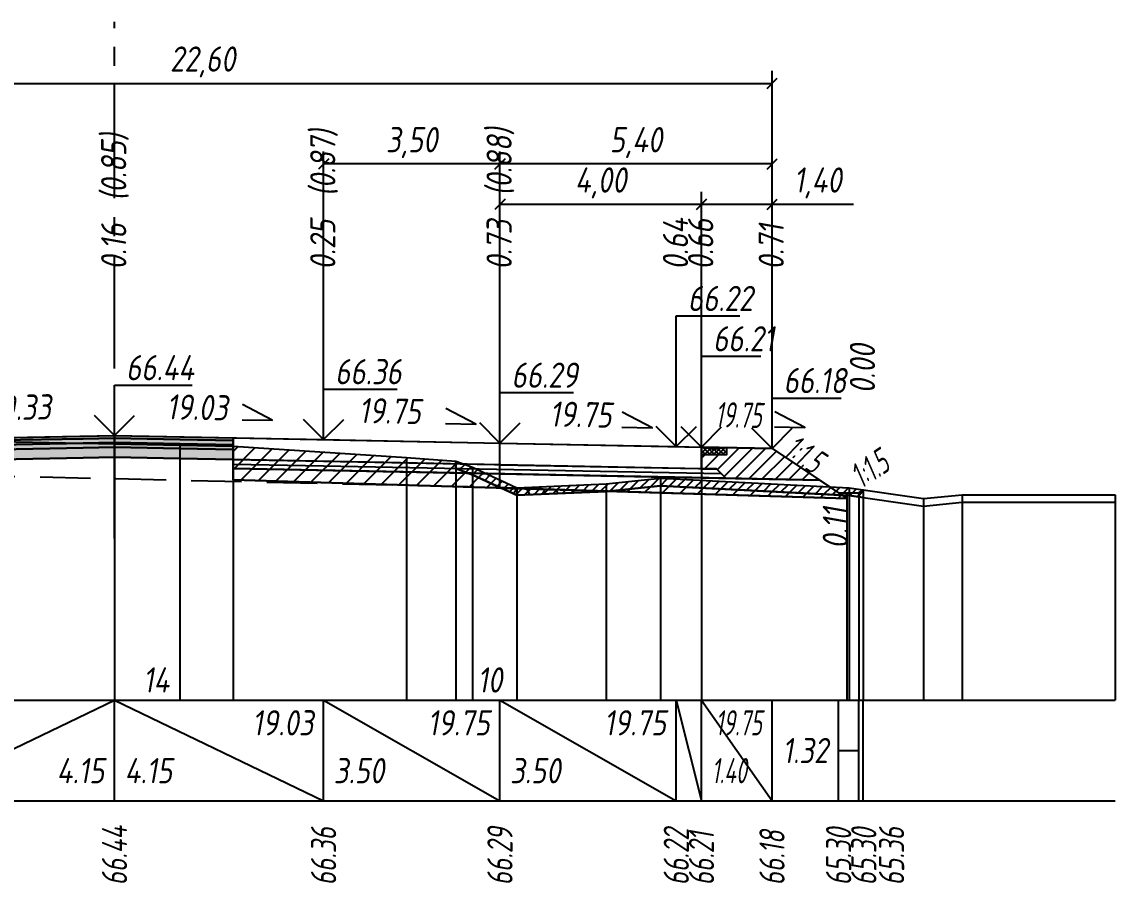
# Model space of a CAD drawing. Extents: x -717 to 1451, y -133302 to 233.
# Drawn here: x 146.6 to 255.1, y -41116.2 to -41030.7 of the extents above; entities that cross this region are included whole.
import ezdxf
from ezdxf.enums import TextEntityAlignment as Align

# ---------------------------------------------------------------- set-up
doc = ezdxf.new("R2010")
doc.units = 0
doc.linetypes.add('осевая2', pattern=[1.125, 0.75, -0.125, 0.125, -0.125])
doc.linetypes.add('штриховая', pattern=[0.75, 0.5, -0.25])
for name, color, linetype in [('Интерполированный поперечник', 2, 'Continuous'), ('Код_514', 1, 'Continuous'), ('Контур_0', 7, 'Continuous'), ('Контур_2521', 7, 'Continuous'), ('Контур_2564', 7, 'Continuous'), ('Контур_2660', 7, 'Continuous'), ('Контур_2665', 7, 'Continuous'), ('Контур_400', 7, 'Continuous'), ('Контур_508', 7, 'Continuous'), ('Контур_512', 7, 'Continuous'), ('Контур_513', 7, 'Continuous'), ('Контур_818', 7, 'Continuous'), ('Красный поперечник', 1, 'Continuous'), ('Объём_2501', 7, 'Continuous'), ('Объём_2564', 7, 'Continuous'), ('Объём_2650', 7, 'Continuous'), ('Объём_2660', 7, 'Continuous'), ('Объём_2661', 7, 'Continuous'), ('Объём_2662', 7, 'Continuous'), ('Объём_2663', 7, 'Continuous'), ('Объём_2664', 7, 'Continuous'), ('Объём_2665', 7, 'Continuous'), ('Объём_2666', 7, 'Continuous'), ('Объём_2667', 7, 'Continuous'), ('Объём_2668', 7, 'Continuous'), ('Объём_2669', 7, 'Continuous'), ('Объём_2675', 7, 'Continuous'), ('Объём_2753', 7, 'Continuous'), ('Ось', 1, 'осевая2'), ('Откосы', 7, 'Continuous'), ('Отметки покрытия', 7, 'Continuous'), ('Рабочие отметки', 7, 'Continuous'), ('Рабочие отметки доп.', 7, 'Continuous'), ('Слои выравнивания', 7, 'Continuous'), ('Таблица', 7, 'Continuous'), ('Уклоны проезжей части', 7, 'Continuous'), ('Черный поперечник', 3, 'Continuous')]:
    doc.layers.add(name, color=color, linetype=linetype)
for name, color, linetype, true_color in [('Контур_2540', 2, 'Continuous', 0xffff00), ('Контур_2560', 2, 'Continuous', 0xffff00), ('Контур_2561', 7, 'Continuous', 0xff8040), ('Контур_2562', 3, 'Continuous', 0x00ff00), ('Контур_2563', 7, 'Continuous', 0xff8000), ('Контур_2570', 7, 'Continuous', 0x80ff00), ('Контур_2725', 7, 'Continuous', 0x323232), ('Контур_2736', 4, 'Continuous', 0x00ffff), ('Контур_2737', 4, 'Continuous', 0x00ffff), ('Контур_2738', 4, 'Continuous', 0x00ffff), ('Контур_2739', 4, 'Continuous', 0x00ffff), ('Контур_2741', 4, 'Continuous', 0x00ffff), ('Контур_2742', 4, 'Continuous', 0x00ffff), ('Контур_2743', 4, 'Continuous', 0x00ffff), ('Контур_2744', 7, 'Continuous', 0xa4ffff), ('Контур_2745', 7, 'Continuous', 0xa4ffff), ('Контур_2747', 4, 'Continuous', 0x00ffff), ('Контур_2748', 4, 'Continuous', 0x00ffff), ('Контур_2749', 4, 'Continuous', 0x00ffff), ('Контур_2750', 4, 'Continuous', 0x00ffff), ('Контур_2751', 4, 'Continuous', 0x00ffff), ('Контур_2752', 4, 'Continuous', 0x00ffff), ('Контур_2760', 7, 'Continuous', 0x323232), ('Контур_2761', 7, 'Continuous', 0x323232), ('Контур_2762', 7, 'Continuous', 0x323232), ('Контур_2763', 7, 'Continuous', 0x323232), ('Контур_402', 7, 'Continuous', 0xff6464), ('Контур_703', 4, 'Continuous', 0x00ffff), ('Контур_705', 4, 'Continuous', 0x00ffff), ('Контур_707', 4, 'Continuous', 0x00ffff), ('Контур_720', 131, 'Continuous', 0xaaffff), ('Объём_2500', 7, 'Continuous', 0xc0c0c0), ('Объём_2520', 7, 'Continuous', 0x80ffff), ('Объём_2540', 2, 'Continuous', 0xffff00), ('Объём_2560', 2, 'Continuous', 0xffff00), ('Объём_2561', 7, 'Continuous', 0xff8040), ('Объём_2562', 3, 'Continuous', 0x00ff00), ('Объём_2563', 7, 'Continuous', 0xff8000), ('Объём_2570', 7, 'Continuous', 0x80ff00), ('Объём_2600', 7, 'Continuous', 0x808000), ('Объём_2746', 2, 'Continuous', 0xffff00)]:
    doc.layers.add(name, color=color, linetype=linetype, true_color=true_color)
doc.styles.get("Standard").update_dxf_attribs({"font": 'txt', "height": 2.5})
doc.styles.add('М', font='romand.shx', dxfattribs={"width": 0.8, "oblique": 10, "height": 2.5})
doc.dimstyles.new('ISO-25', dxfattribs={"dimtxt": 2.5, "dimasz": 2.5, "dimexe": 1.25, "dimexo": 0.625, "dimtad": 1, "dimtxsty": 'Standard', "dimcen": 2.5, "dimadec": 0, "dimazin": 0, "dimtfac": 1, "dimtmove": 0, "dimatfit": 3, "dimfxl": 1, "dimarcsym": 0})

# ---------------------------------------------------------------- blocks, each defined once
blk = doc.blocks.new('_Oblique')
at = {"color": 0, "linetype": 'ByBlock', "lineweight": -2}
blk.add_line((-0.5, -0.5), (0.5, 0.5), dxfattribs=at)
blk = doc.blocks.new('*D954')
at = {"color": 0, "lineweight": -2, "transparency": 16777216}
for p, q in [((214.06, -41072.34), (214.06, -41047.58)), ((221.06, -41072.48), (221.06, -41047.58)), ((214.06, -41048.83), (221.06, -41048.83)), ((221.06, -41048.83), (229.14, -41048.83))]:
    blk.add_line(p, q, dxfattribs=at)
at = {"layer": 'Defpoints', "color": 0, "transparency": 16777216}
for p in [(221.06, -41048.83), (214.06, -41072.96), (221.06, -41073.1)]:
    blk.add_point(p, dxfattribs=at)
at = {"color": 0, "lineweight": -2, "transparency": 16777216, "rotation": 180}
blk.add_blockref('_Oblique', (214.06, -41048.83), dxfattribs=at)
at = {"color": 0, "lineweight": -2, "transparency": 16777216}
blk.add_blockref('_Oblique', (221.06, -41048.83), dxfattribs=at)
at = {"color": 0, "transparency": 16777216, "insert": (225.6, -41046.71), "char_height": 2.5, "width": 8.75, "attachment_point": 5, "style": 'М'}
blk.add_mtext('1,40', dxfattribs=at)
blk = doc.blocks.new('*D956')
at = {"color": 0, "lineweight": -2, "transparency": 16777216}
for p, q in [((194.06, -41071.94), (194.06, -41047.58)), ((214.06, -41072.34), (214.06, -41047.58)), ((194.06, -41048.83), (214.06, -41048.83))]:
    blk.add_line(p, q, dxfattribs=at)
at = {"layer": 'Defpoints', "color": 0, "transparency": 16777216}
for p in [(214.06, -41048.83), (194.06, -41072.57), (214.06, -41072.96)]:
    blk.add_point(p, dxfattribs=at)
at = {"color": 0, "lineweight": -2, "transparency": 16777216, "rotation": 180}
blk.add_blockref('_Oblique', (194.06, -41048.83), dxfattribs=at)
at = {"color": 0, "lineweight": -2, "transparency": 16777216}
blk.add_blockref('_Oblique', (214.06, -41048.83), dxfattribs=at)
at = {"color": 0, "transparency": 16777216, "insert": (204.06, -41046.71), "char_height": 2.5, "width": 9.1667, "attachment_point": 5, "style": 'М'}
blk.add_mtext('4,00', dxfattribs=at)
blk = doc.blocks.new('*D958')
at = {"color": 0, "lineweight": -2, "transparency": 16777216}
for p, q in [((176.56, -41071.6), (176.56, -41043.58)), ((194.06, -41071.94), (194.06, -41043.58)), ((194.06, -41044.83), (176.56, -41044.83))]:
    blk.add_line(p, q, dxfattribs=at)
at = {"layer": 'Defpoints', "color": 0, "transparency": 16777216}
for p in [(176.56, -41044.83), (176.56, -41072.22), (194.06, -41072.57)]:
    blk.add_point(p, dxfattribs=at)
at = {"color": 0, "lineweight": -2, "transparency": 16777216, "rotation": 180}
blk.add_blockref('_Oblique', (176.56, -41044.83), dxfattribs=at)
at = {"color": 0, "lineweight": -2, "transparency": 16777216}
blk.add_blockref('_Oblique', (194.06, -41044.83), dxfattribs=at)
at = {"color": 0, "transparency": 16777216, "insert": (185.31, -41042.71), "char_height": 2.5, "width": 9.5833, "attachment_point": 5, "style": 'М'}
blk.add_mtext('3,50', dxfattribs=at)
blk = doc.blocks.new('*D959')
at = {"color": 0, "lineweight": -2, "transparency": 16777216}
for p, q in [((194.06, -41071.94), (194.06, -41043.58)), ((221.06, -41072.48), (221.06, -41043.58)), ((221.06, -41044.83), (194.06, -41044.83))]:
    blk.add_line(p, q, dxfattribs=at)
at = {"layer": 'Defpoints', "color": 0, "transparency": 16777216}
for p in [(194.06, -41044.83), (194.06, -41072.57), (221.06, -41073.1)]:
    blk.add_point(p, dxfattribs=at)
at = {"color": 0, "lineweight": -2, "transparency": 16777216, "rotation": 180}
blk.add_blockref('_Oblique', (194.06, -41044.83), dxfattribs=at)
at = {"color": 0, "lineweight": -2, "transparency": 16777216}
blk.add_blockref('_Oblique', (221.06, -41044.83), dxfattribs=at)
at = {"color": 0, "transparency": 16777216, "insert": (207.56, -41042.71), "char_height": 2.5, "width": 9.5833, "attachment_point": 5, "style": 'М'}
blk.add_mtext('5,40', dxfattribs=at)
blk = doc.blocks.new('*D961')
at = {"color": 0, "lineweight": -2, "transparency": 16777216}
for p, q in [((108.06, -41072.28), (108.06, -41035.58)), ((221.06, -41072.48), (221.06, -41035.58)), ((108.06, -41036.83), (221.06, -41036.83))]:
    blk.add_line(p, q, dxfattribs=at)
at = {"layer": 'Defpoints', "color": 0, "transparency": 16777216}
for p in [(221.06, -41036.83), (108.06, -41072.91), (221.06, -41073.1)]:
    blk.add_point(p, dxfattribs=at)
at = {"color": 0, "lineweight": -2, "transparency": 16777216, "rotation": 180}
blk.add_blockref('_Oblique', (108.06, -41036.83), dxfattribs=at)
at = {"color": 0, "lineweight": -2, "transparency": 16777216}
blk.add_blockref('_Oblique', (221.06, -41036.83), dxfattribs=at)
at = {"color": 0, "transparency": 16777216, "insert": (164.56, -41034.71), "char_height": 2.5, "width": 12.0833, "attachment_point": 5, "style": 'М'}
blk.add_mtext('22,60', dxfattribs=at)

msp = doc.modelspace()

# ---------------------------------------------------------------- hatches: boundary and pattern name
h = msp.add_hatch()
h.set_pattern_fill('ANSI37', color=256, scale=0.1)
h.set_pattern_definition([(45, (215.30644, -41073.14976), (-0.22451, 0.22451), []), (135, (215.30644, -41073.14976), (-0.22451, -0.22451), [])])
h.paths.add_polyline_path([(214.056, -41072.9), (214.056, -41073.653), (216.556, -41073.653), (216.556, -41072.949), (215.299, -41073.15)])
at = {"layer": 'Объём_2563'}
h = msp.add_hatch(dxfattribs=at)
h.set_pattern_fill('ANSI31', color=256, scale=0.3)
h.paths.add_polyline_path([(216.475, -41075.997), (215.556, -41075.079), (214.056, -41075.049), (214.056, -41073.653), (216.556, -41073.653), (216.556, -41072.949), (221.056, -41073.038), (225.771, -41076.181)])
at = {"layer": 'Объём_2570'}
h = msp.add_hatch(dxfattribs=at)
h.set_pattern_fill('ANSI31', color=256, scale=0.2)
h.paths.add_polyline_path([(230.106, -41077.904), (228.717, -41077.708), (209.991, -41076.743), (204.61, -41077.295), (195.733, -41077.687), (191.327, -41075.655), (189.695, -41075.045), (189.695, -41074.295), (191.327, -41074.905), (195.733, -41076.937), (204.61, -41076.545), (209.991, -41075.993), (228.717, -41076.958), (230.106, -41077.154)])
at = {"layer": 'Объём_2600'}
h = msp.add_hatch(dxfattribs=at)
h.set_pattern_fill('ANSI31', color=6, scale=0.4)
h.paths.add_polyline_path([(184.774, -41073.927), (189.695, -41074.295), (189.695, -41075.045), (191.327, -41075.655), (194.167, -41076.965), (167.577, -41076.167), (167.577, -41072.821)])
h = msp.add_hatch(dxfattribs=at)
h.set_pattern_fill('HONEY', color=5, scale=0.3)
h.paths.add_polyline_path([(204.61, -41077.295), (195.733, -41077.687), (194.167, -41076.965), (204.741, -41077.282)])
h = msp.add_hatch(dxfattribs=at)
h.set_pattern_fill('ANSI31', color=6, scale=0.4)
h.paths.add_polyline_path([(209.991, -41076.743), (228.492, -41077.696), (228.492, -41077.994), (204.741, -41077.282)])
h = msp.add_hatch(dxfattribs=at)
h.set_pattern_fill('HONEY', color=5, scale=0.3)
h.paths.add_polyline_path([(228.492, -41077.446), (229.668, -41077.446), (230.106, -41077.154), (230.106, -41077.904), (228.717, -41077.708), (228.492, -41077.696)])
at = {"layer": 'Слои выравнивания'}
for color, points in [(2, [(122.18, -41072.423), (135.056, -41072.165), (138.902, -41072.091), (144.354, -41071.985), (152.694, -41071.824), (155.806, -41071.764), (155.806, -41072.014), (152.694, -41072.074), (144.354, -41072.235), (138.902, -41072.341), (135.056, -41072.415), (122.18, -41072.673)]), (3, [(122.18, -41072.673), (135.056, -41072.415), (138.902, -41072.341), (144.354, -41072.235), (152.694, -41072.074), (155.806, -41072.014), (155.806, -41072.464), (152.694, -41072.524), (144.354, -41072.685), (138.902, -41072.791), (135.056, -41072.865), (122.18, -41073.123)]), (4, [(122.18, -41073.123), (135.056, -41072.865), (138.902, -41072.791), (144.354, -41072.685), (152.694, -41072.524), (155.806, -41072.464), (155.806, -41072.914), (152.694, -41072.974), (144.354, -41073.135), (138.902, -41073.241), (135.056, -41073.315), (122.18, -41073.573)]), (2, [(155.806, -41071.764), (162.305, -41071.888), (167.577, -41071.988), (167.577, -41072.238), (162.305, -41072.138), (155.806, -41072.014)]), (3, [(155.806, -41072.014), (162.305, -41072.138), (167.577, -41072.238), (167.577, -41072.688), (162.305, -41072.588), (155.806, -41072.464)]), (4, [(155.806, -41072.464), (162.305, -41072.588), (167.577, -41072.688), (167.577, -41073.138), (162.305, -41073.038), (155.806, -41072.914)]), (5, [(122.18, -41073.573), (135.056, -41073.315), (138.902, -41073.241), (144.354, -41073.135), (152.694, -41072.974), (155.806, -41072.914), (155.806, -41073.914), (152.694, -41073.974), (144.354, -41074.135), (138.902, -41074.241), (135.056, -41074.315), (122.18, -41074.573)]), (5, [(155.806, -41072.914), (162.305, -41073.038), (167.577, -41073.138), (167.577, -41074.138), (162.305, -41074.038), (155.806, -41073.914)])]:
    msp.add_hatch(color=color, dxfattribs=at).paths.add_polyline_path(points)

# ---------------------------------------------------------------- linework, layer by layer
msp.add_lwpolyline([(214.056, -41072.9), (214.056, -41073.653), (216.556, -41073.653), (216.556, -41072.949), (215.299, -41073.15), (214.056, -41072.9)])
at = {"layer": 'Интерполированный поперечник', "linetype": 'штриховая', "ltscale": 10, "flags": 128}
msp.add_lwpolyline([(88.441, -41074.509), (195.733, -41076.937)], dxfattribs=at)
at = {"layer": 'Код_514'}
for p, q in [((135.056, -41108), (155.806, -41098)), ((155.806, -41108), (155.806, -41098)), ((155.806, -41098), (176.556, -41108)), ((176.556, -41108), (176.556, -41098)), ((176.556, -41098), (194.056, -41108)), ((194.056, -41108), (194.056, -41098)), ((194.056, -41098), (211.556, -41108)), ((211.556, -41108), (211.556, -41098)), ((211.556, -41098), (214.056, -41108)), ((214.056, -41108), (214.056, -41098)), ((214.056, -41098), (221.056, -41108)), ((221.056, -41108), (221.056, -41098)), ((227.668, -41108), (227.668, -41098)), ((229.668, -41108), (229.668, -41098)), ((230.106, -41108), (230.106, -41098)), ((227.668, -41103), (229.668, -41103))]:
    msp.add_line(p, q, dxfattribs=at)
at = {"layer": 'Контур_0', "flags": 128}
for points in [[(167.577, -41071.988), (214.056, -41072.899), (214.056, -41075.049), (167.577, -41074.138), (167.577, -41071.988), (167.577, -41071.988)], [(221.056, -41073.038), (226.787, -41076.858), (226.787, -41076.858), (226.787, -41076.858), (226.787, -41076.858), (226.787, -41076.858), (226.787, -41076.858), (226.787, -41076.858), (226.787, -41076.858), (226.787, -41076.858), (226.787, -41076.858), (226.787, -41076.858), (226.787, -41076.858), (226.787, -41076.858), (226.787, -41076.858), (227.668, -41077.446)], [(221.056, -41073.038), (226.787, -41076.858), (226.787, -41076.858), (226.787, -41076.858), (226.787, -41076.858), (226.787, -41076.858), (226.787, -41076.858), (226.787, -41076.858), (226.787, -41076.858), (226.787, -41076.858), (226.787, -41076.858), (226.787, -41076.858), (226.787, -41076.858), (226.787, -41076.858), (226.787, -41076.858), (227.668, -41077.446), (229.668, -41077.446), (230.106, -41077.154), (230.106, -41077.154), (230.106, -41077.154), (230.106, -41077.154), (230.106, -41077.154), (230.106, -41077.154), (230.106, -41077.154), (230.106, -41077.154), (230.106, -41077.154), (230.106, -41077.154), (230.106, -41077.154), (230.106, -41077.154), (230.106, -41077.154)], [(176.556, -41074.309), (215.556, -41075.079), (216.475, -41075.997), (167.577, -41075.038), (167.577, -41074.138), (176.556, -41074.309), (176.556, -41074.309)], [(214.056, -41075.049), (215.556, -41075.079), (216.475, -41075.997), (225.771, -41076.181)]]:
    msp.add_lwpolyline(points, dxfattribs=at)
at = {"layer": 'Контур_2521', "color": 250, "flags": 128}
msp.add_lwpolyline([(167.577, -41074.588), (176.556, -41074.759), (216.016, -41075.538)], dxfattribs=at)
at = {"layer": 'Контур_2540', "flags": 128}
msp.add_lwpolyline([(194.056, -41075.554), (225.771, -41076.181), (228.492, -41077.994), (167.577, -41076.167), (167.577, -41075.038), (194.056, -41075.554), (194.056, -41075.554)], dxfattribs=at)
at = {"layer": 'Контур_2560', "flags": 128}
msp.add_lwpolyline([(214.056, -41072.899), (221.056, -41073.038), (221.056, -41073.038), (221.056, -41073.038)], dxfattribs=at)
at = {"layer": 'Контур_2561', "flags": 128}
msp.add_lwpolyline([(214.056, -41072.899), (214.056, -41072.899), (221.056, -41073.038), (221.056, -41073.038), (214.056, -41072.899)], dxfattribs=at)
at = {"layer": 'Контур_2562', "flags": 128}
msp.add_lwpolyline([(221.056, -41073.038), (221.056, -41073.038), (221.056, -41073.038), (221.056, -41073.038), (221.056, -41073.038)], dxfattribs=at)
at = {"layer": 'Контур_2563', "flags": 128}
msp.add_lwpolyline([(216.475, -41075.997), (215.556, -41075.079), (214.056, -41075.049), (214.056, -41072.899), (221.056, -41073.038), (225.771, -41076.181), (216.475, -41075.997), (216.475, -41075.997)], dxfattribs=at)
at = {"layer": 'Контур_2564', "flags": 128}
msp.add_lwpolyline([(214.056, -41072.899), (221.056, -41073.038)], dxfattribs=at)
at = {"layer": 'Контур_2570', "flags": 128}
msp.add_lwpolyline([(144.354, -41072.355), (155.806, -41072.587), (162.305, -41072.719), (167.577, -41072.821), (184.774, -41073.927), (189.695, -41074.295), (189.695, -41075.045), (191.327, -41075.655), (195.733, -41077.687), (195.733, -41077.687), (204.61, -41077.295), (209.991, -41076.743), (228.717, -41077.708), (236.083, -41078.75), (239.922, -41078.383), (255.106, -41078.377)], dxfattribs=at)
at = {"layer": 'Контур_2660', "flags": 128}
msp.add_lwpolyline([(167.577, -41076.167), (228.492, -41077.994)], dxfattribs=at)
at = {"layer": 'Контур_2665', "flags": 128}
msp.add_lwpolyline([(221.056, -41073.038), (221.056, -41073.038)], dxfattribs=at)
at = {"layer": 'Контур_2725', "flags": 128}
msp.add_lwpolyline([(122.18, -41074.573), (135.056, -41074.315), (138.902, -41074.241), (144.354, -41074.135), (152.694, -41073.974), (155.806, -41073.914), (162.305, -41074.038), (167.577, -41074.138)], dxfattribs=at)
at = {"layer": 'Контур_2736', "flags": 128}
for points in [[(221.056, -41073.038), (226.787, -41076.858)], [(226.787, -41076.858), (227.668, -41077.446)]]:
    msp.add_lwpolyline(points, dxfattribs=at)
at = {"layer": 'Контур_2737', "flags": 128}
msp.add_lwpolyline([(226.787, -41076.858), (226.787, -41076.858)], dxfattribs=at)
at = {"layer": 'Контур_2738', "flags": 128}
msp.add_lwpolyline([(226.787, -41076.858), (226.787, -41076.858)], dxfattribs=at)
at = {"layer": 'Контур_2739', "flags": 128}
msp.add_lwpolyline([(226.787, -41076.858), (226.787, -41076.858)], dxfattribs=at)
at = {"layer": 'Контур_2741', "flags": 128}
msp.add_lwpolyline([(230.106, -41077.154), (230.106, -41077.154)], dxfattribs=at)
at = {"layer": 'Контур_2742', "flags": 128}
msp.add_lwpolyline([(230.106, -41077.154), (230.106, -41077.154)], dxfattribs=at)
at = {"layer": 'Контур_2743', "flags": 128}
msp.add_lwpolyline([(230.106, -41077.154), (230.106, -41077.154)], dxfattribs=at)
at = {"layer": 'Контур_2744', "flags": 128}
msp.add_lwpolyline([(230.106, -41077.154), (230.106, -41077.154)], dxfattribs=at)
msp.add_lwpolyline([(230.106, -41077.154), (230.106, -41077.154)], dxfattribs=at)
msp.add_lwpolyline([(230.106, -41077.154), (230.106, -41077.154)], dxfattribs=at)
msp.add_lwpolyline([(230.106, -41077.154), (230.106, -41077.154)], dxfattribs=at)
msp.add_lwpolyline([(230.106, -41077.154), (230.106, -41077.154)], dxfattribs=at)
msp.add_lwpolyline([(230.106, -41077.154), (230.106, -41077.154)], dxfattribs=at)
at = {"layer": 'Контур_2745', "flags": 128}
msp.add_lwpolyline([(226.787, -41076.858), (226.787, -41076.858)], dxfattribs=at)
msp.add_lwpolyline([(226.787, -41076.858), (226.787, -41076.858)], dxfattribs=at)
msp.add_lwpolyline([(226.787, -41076.858), (226.787, -41076.858)], dxfattribs=at)
msp.add_lwpolyline([(226.787, -41076.858), (226.787, -41076.858)], dxfattribs=at)
msp.add_lwpolyline([(226.787, -41076.858), (226.787, -41076.858)], dxfattribs=at)
msp.add_lwpolyline([(226.787, -41076.858), (226.787, -41076.858)], dxfattribs=at)
at = {"layer": 'Контур_2747', "flags": 128}
msp.add_lwpolyline([(226.787, -41076.858), (226.787, -41076.858)], dxfattribs=at)
at = {"layer": 'Контур_2748', "flags": 128}
msp.add_lwpolyline([(226.787, -41076.858), (226.787, -41076.858)], dxfattribs=at)
at = {"layer": 'Контур_2749', "flags": 128}
msp.add_lwpolyline([(226.787, -41076.858), (226.787, -41076.858)], dxfattribs=at)
at = {"layer": 'Контур_2750', "flags": 128}
msp.add_lwpolyline([(230.106, -41077.154), (230.106, -41077.154)], dxfattribs=at)
at = {"layer": 'Контур_2751', "flags": 128}
msp.add_lwpolyline([(230.106, -41077.154), (230.106, -41077.154)], dxfattribs=at)
at = {"layer": 'Контур_2752', "flags": 128}
msp.add_lwpolyline([(230.106, -41077.154), (230.106, -41077.154)], dxfattribs=at)
at = {"layer": 'Контур_2760', "flags": 128}
msp.add_lwpolyline([(122.18, -41072.423), (135.056, -41072.165), (138.902, -41072.091), (144.354, -41071.985), (152.694, -41071.824), (155.806, -41071.764), (162.305, -41071.888), (167.577, -41071.988)], dxfattribs=at)
at = {"layer": 'Контур_2761', "flags": 128}
msp.add_lwpolyline([(122.18, -41072.673), (135.056, -41072.415), (138.902, -41072.341), (144.354, -41072.235), (152.694, -41072.074), (155.806, -41072.014), (162.305, -41072.138), (167.577, -41072.238)], dxfattribs=at)
at = {"layer": 'Контур_2762', "flags": 128}
msp.add_lwpolyline([(122.18, -41073.123), (135.056, -41072.865), (138.902, -41072.791), (144.354, -41072.685), (152.694, -41072.524), (155.806, -41072.464), (162.305, -41072.588), (167.577, -41072.688)], dxfattribs=at)
at = {"layer": 'Контур_2763', "flags": 128}
msp.add_lwpolyline([(122.18, -41073.573), (135.056, -41073.315), (138.902, -41073.241), (144.354, -41073.135), (152.694, -41072.974), (155.806, -41072.914), (162.305, -41073.038), (167.577, -41073.138)], dxfattribs=at)
at = {"layer": 'Контур_400', "flags": 128}
for points in [[(115.056, -41072.566), (117.556, -41072.516), (117.556, -41072.516), (117.556, -41072.516), (117.556, -41072.516), (117.556, -41072.516), (117.556, -41072.516), (135.056, -41072.165), (155.806, -41071.764)], [(155.806, -41071.764), (176.556, -41072.159), (194.056, -41072.504), (194.056, -41072.504), (194.056, -41072.504), (194.056, -41072.504), (211.556, -41072.85), (211.556, -41072.85), (214.056, -41072.899)]]:
    msp.add_lwpolyline(points, dxfattribs=at)
at = {"layer": 'Контур_402', "flags": 128}
msp.add_lwpolyline([(105, -41077.338), (122.18, -41076.823), (122.18, -41074.573), (135.056, -41074.315), (155.806, -41073.914), (167.577, -41074.138), (167.577, -41076.167), (228.492, -41077.994)], dxfattribs=at)
at = {"layer": 'Контур_508', "flags": 128}
msp.add_lwpolyline([(105, -41077.338), (122.18, -41076.823), (122.18, -41074.573), (135.056, -41074.315), (155.806, -41073.914), (167.577, -41074.138), (167.577, -41076.167), (228.492, -41077.994), (228.492, -41077.446), (229.668, -41077.446), (230.106, -41077.154)], dxfattribs=at)
at = {"layer": 'Контур_512', "flags": 128}
msp.add_lwpolyline([(167.577, -41076.167), (228.492, -41077.994), (228.492, -41077.446), (229.668, -41077.446), (230.106, -41077.154)], dxfattribs=at)
at = {"layer": 'Контур_513', "flags": 128}
msp.add_lwpolyline([(105, -41077.338), (122.18, -41076.823), (122.18, -41074.573), (135.056, -41074.315), (155.806, -41073.914), (167.577, -41074.138), (167.577, -41076.167), (228.492, -41077.994), (228.492, -41077.446), (229.668, -41077.446), (230.106, -41077.154)], dxfattribs=at)
at = {"layer": 'Контур_703', "flags": 128}
msp.add_lwpolyline([(221.056, -41073.038), (226.787, -41076.858)], dxfattribs=at)
at = {"layer": 'Контур_705', "flags": 128}
msp.add_lwpolyline([(226.787, -41076.858), (226.787, -41076.858)], dxfattribs=at)
at = {"layer": 'Контур_707', "flags": 128}
msp.add_lwpolyline([(229.668, -41077.446), (230.106, -41077.154)], dxfattribs=at)
at = {"layer": 'Контур_720', "flags": 128}
msp.add_lwpolyline([(227.668, -41077.446), (229.668, -41077.446)], dxfattribs=at)
at = {"layer": 'Контур_818', "flags": 128}
msp.add_lwpolyline([(105, -41074.009), (115.657, -41073.376), (122.18, -41073.039), (138.902, -41072.506), (144.354, -41072.355), (155.806, -41072.587), (162.305, -41072.719), (167.577, -41072.821), (184.774, -41073.927), (189.695, -41074.295), (189.695, -41075.045), (191.327, -41075.655), (195.733, -41077.687), (195.733, -41077.687), (204.61, -41077.295), (209.991, -41076.743), (228.717, -41077.708), (230.106, -41077.904)], dxfattribs=at)
at = {"layer": 'Красный поперечник'}
for p, q in [((135.056, -41072.165), (155.806, -41071.764)), ((155.806, -41071.764), (176.556, -41072.159)), ((176.556, -41072.159), (194.056, -41072.504)), ((194.056, -41072.504), (211.556, -41072.85)), ((211.556, -41072.85), (214.056, -41072.899)), ((214.056, -41072.899), (221.056, -41073.038)), ((221.056, -41073.038), (227.668, -41077.446)), ((167.577, -41076.167), (167.577, -41098)), ((227.668, -41077.446), (229.668, -41077.446)), ((228.492, -41077.446), (228.492, -41098)), ((228.492, -41077.994), (228.492, -41098)), ((229.668, -41077.446), (230.106, -41077.154)), ((229.668, -41077.446), (229.668, -41098)), ((230.106, -41077.154), (230.106, -41098))]:
    msp.add_line(p, q, dxfattribs=at)
at = {"layer": 'Объём_2500', "flags": 128}
for points in [[(167.577, -41071.988), (214.056, -41072.899), (214.056, -41075.049), (167.577, -41074.138), (167.577, -41071.988), (167.577, -41071.988)], [(194.056, -41072.507), (214.056, -41072.899), (214.056, -41075.049), (194.056, -41074.657), (194.056, -41072.507)]]:
    msp.add_lwpolyline(points, dxfattribs=at)
at = {"layer": 'Объём_2501', "flags": 128}
for points in [[(115.056, -41072.566), (117.556, -41072.516), (117.556, -41072.516), (117.556, -41072.516), (117.556, -41072.516), (117.556, -41072.516), (117.556, -41072.516), (135.056, -41072.165), (155.806, -41071.764)], [(155.806, -41071.764), (176.556, -41072.159), (194.056, -41072.504), (194.056, -41072.504), (194.056, -41072.504), (194.056, -41072.504), (211.556, -41072.85), (211.556, -41072.85), (214.056, -41072.899)], [(194.056, -41072.504), (211.556, -41072.85), (211.556, -41072.85), (214.056, -41072.899)]]:
    msp.add_lwpolyline(points, dxfattribs=at)
at = {"layer": 'Объём_2520', "color": 250, "flags": 128}
for points in [[(176.556, -41074.309), (215.556, -41075.079), (216.475, -41075.997), (167.577, -41075.038), (167.577, -41074.138), (176.556, -41074.309), (176.556, -41074.309)], [(194.056, -41074.654), (215.556, -41075.079), (216.475, -41075.997), (194.056, -41075.557), (194.056, -41074.654)]]:
    msp.add_lwpolyline(points, dxfattribs=at)
at = {"layer": 'Объём_2540', "flags": 128}
for points in [[(194.056, -41075.554), (225.771, -41076.181), (228.492, -41077.994), (167.577, -41076.167), (167.577, -41075.038), (194.056, -41075.554), (194.056, -41075.554)], [(194.056, -41075.554), (225.771, -41076.181), (228.492, -41077.994), (194.056, -41076.961), (194.056, -41075.554)]]:
    msp.add_lwpolyline(points, dxfattribs=at)
at = {"layer": 'Объём_2560', "flags": 128}
msp.add_lwpolyline([(214.056, -41072.899), (221.056, -41073.038), (221.056, -41073.038), (221.056, -41073.038)], dxfattribs=at)
msp.add_lwpolyline([(214.056, -41072.899), (221.056, -41073.038), (221.056, -41073.038), (221.056, -41073.038)], dxfattribs=at)
at = {"layer": 'Объём_2561', "flags": 128}
msp.add_lwpolyline([(214.056, -41072.899), (214.056, -41072.899), (221.056, -41073.038), (221.056, -41073.038), (214.056, -41072.899)], dxfattribs=at)
msp.add_lwpolyline([(214.056, -41072.899), (214.056, -41072.899), (221.056, -41073.038), (221.056, -41073.038), (214.056, -41072.899)], dxfattribs=at)
at = {"layer": 'Объём_2562', "flags": 128}
msp.add_lwpolyline([(221.056, -41073.038), (221.056, -41073.038), (221.056, -41073.038), (221.056, -41073.038), (221.056, -41073.038)], dxfattribs=at)
msp.add_lwpolyline([(221.056, -41073.038), (221.056, -41073.038), (221.056, -41073.038), (221.056, -41073.038), (221.056, -41073.038)], dxfattribs=at)
at = {"layer": 'Объём_2563', "color": 250, "flags": 128}
for points in [[(216.475, -41075.997), (215.556, -41075.079), (214.056, -41075.049), (214.056, -41072.899), (221.056, -41073.038), (225.771, -41076.181), (216.475, -41075.997), (216.475, -41075.997)], [(216.475, -41075.997), (215.556, -41075.079), (214.056, -41075.049), (214.056, -41073.653), (216.556, -41073.653), (216.556, -41072.949), (221.056, -41073.038), (225.771, -41076.181), (216.475, -41075.997), (216.475, -41075.997)]]:
    msp.add_lwpolyline(points, dxfattribs=at)
at = {"layer": 'Объём_2564', "flags": 128}
msp.add_lwpolyline([(214.056, -41072.899), (221.056, -41073.038)], dxfattribs=at)
msp.add_lwpolyline([(214.056, -41072.899), (221.056, -41073.038)], dxfattribs=at)
at = {"layer": 'Объём_2570', "flags": 128}
for points in [[(230.106, -41077.904), (228.717, -41077.708), (209.991, -41076.743), (204.61, -41077.295), (195.733, -41077.687), (191.327, -41075.655), (189.695, -41075.045), (189.695, -41074.295), (191.327, -41074.905), (195.733, -41076.937), (204.61, -41076.545), (209.991, -41075.993), (228.717, -41076.958), (230.106, -41077.154), (230.106, -41077.904), (230.106, -41077.904)], [(194.056, -41076.164), (195.733, -41076.937), (204.61, -41076.545), (209.991, -41075.993), (228.717, -41076.958), (230.106, -41077.154), (230.106, -41077.904), (230.106, -41077.904), (230.106, -41077.904), (228.717, -41077.708), (209.991, -41076.743), (204.61, -41077.295), (195.733, -41077.687), (194.056, -41076.914), (194.056, -41076.164)]]:
    msp.add_lwpolyline(points, dxfattribs=at)
at = {"layer": 'Объём_2600', "color": 5, "flags": 128}
for points in [[(204.61, -41077.295), (195.733, -41077.687), (194.167, -41076.965), (204.741, -41077.282), (204.61, -41077.295), (204.61, -41077.295)], [(204.61, -41077.295), (195.733, -41077.687), (194.167, -41076.965), (204.741, -41077.282), (204.61, -41077.295), (204.61, -41077.295)], [(228.492, -41077.446), (229.668, -41077.446), (230.106, -41077.154), (230.106, -41077.904), (228.717, -41077.708), (228.492, -41077.696), (228.492, -41077.446), (228.492, -41077.446)], [(228.492, -41077.446), (229.668, -41077.446), (230.106, -41077.154), (230.106, -41077.904), (228.717, -41077.708), (228.492, -41077.696), (228.492, -41077.446), (228.492, -41077.446)]]:
    msp.add_lwpolyline(points, dxfattribs=at)
at = {"layer": 'Объём_2650', "color": 6, "flags": 128}
for points in [[(184.774, -41073.927), (189.695, -41074.295), (189.695, -41075.045), (191.327, -41075.655), (194.167, -41076.965), (167.577, -41076.167), (167.577, -41072.821), (184.774, -41073.927), (184.774, -41073.927)], [(194.056, -41076.914), (194.167, -41076.965), (194.056, -41076.961), (194.056, -41076.914)], [(209.991, -41076.743), (228.492, -41077.696), (228.492, -41077.994), (204.741, -41077.282), (209.991, -41076.743), (209.991, -41076.743)], [(209.991, -41076.743), (228.492, -41077.696), (228.492, -41077.994), (204.741, -41077.282), (209.991, -41076.743), (209.991, -41076.743)]]:
    msp.add_lwpolyline(points, dxfattribs=at)
at = {"layer": 'Объём_2660', "flags": 128}
for points in [[(167.577, -41076.167), (228.492, -41077.994)], [(194.056, -41076.961), (228.492, -41077.994)]]:
    msp.add_lwpolyline(points, dxfattribs=at)
at = {"layer": 'Объём_2661', "flags": 128}
msp.add_lwpolyline([(221.056, -41073.038), (226.787, -41076.858), (227.668, -41077.446)], dxfattribs=at)
msp.add_lwpolyline([(221.056, -41073.038), (226.787, -41076.858), (227.668, -41077.446)], dxfattribs=at)
at = {"layer": 'Объём_2662', "flags": 128}
msp.add_lwpolyline([(229.668, -41077.446), (230.106, -41077.154)], dxfattribs=at)
msp.add_lwpolyline([(229.668, -41077.446), (230.106, -41077.154)], dxfattribs=at)
at = {"layer": 'Объём_2663', "flags": 128}
msp.add_lwpolyline([(227.668, -41077.446), (229.668, -41077.446)], dxfattribs=at)
msp.add_lwpolyline([(227.668, -41077.446), (229.668, -41077.446)], dxfattribs=at)
at = {"layer": 'Объём_2664', "flags": 128}
msp.add_lwpolyline([(227.668, -41077.446), (229.668, -41077.446)], dxfattribs=at)
msp.add_lwpolyline([(227.668, -41077.446), (229.668, -41077.446)], dxfattribs=at)
at = {"layer": 'Объём_2665', "flags": 128}
msp.add_lwpolyline([(221.056, -41073.038), (221.056, -41073.038)], dxfattribs=at)
msp.add_lwpolyline([(221.056, -41073.038), (221.056, -41073.038)], dxfattribs=at)
at = {"layer": 'Объём_2666', "flags": 128}
for points in [[(221.056, -41073.038), (226.787, -41076.858)], [(221.056, -41073.038), (226.787, -41076.858)], [(226.787, -41076.858), (227.668, -41077.446)], [(226.787, -41076.858), (227.668, -41077.446)]]:
    msp.add_lwpolyline(points, dxfattribs=at)
at = {"layer": 'Объём_2667', "flags": 128}
for points in [[(226.787, -41076.858), (226.787, -41076.858)], [(226.787, -41076.858), (226.787, -41076.858)], [(230.106, -41077.154), (230.106, -41077.154)], [(230.106, -41077.154), (230.106, -41077.154)]]:
    msp.add_lwpolyline(points, dxfattribs=at)
at = {"layer": 'Объём_2668', "flags": 128}
for points in [[(226.787, -41076.858), (226.787, -41076.858)], [(226.787, -41076.858), (226.787, -41076.858)], [(230.106, -41077.154), (230.106, -41077.154)], [(230.106, -41077.154), (230.106, -41077.154)]]:
    msp.add_lwpolyline(points, dxfattribs=at)
at = {"layer": 'Объём_2669', "flags": 128}
for points in [[(226.787, -41076.858), (226.787, -41076.858)], [(226.787, -41076.858), (226.787, -41076.858)], [(230.106, -41077.154), (230.106, -41077.154)], [(230.106, -41077.154), (230.106, -41077.154)]]:
    msp.add_lwpolyline(points, dxfattribs=at)
at = {"layer": 'Объём_2675', "flags": 128}
for points in [[(226.787, -41076.858), (226.787, -41076.858)], [(226.787, -41076.858), (226.787, -41076.858)], [(226.787, -41076.858), (226.787, -41076.858)], [(226.787, -41076.858), (226.787, -41076.858)], [(226.787, -41076.858), (226.787, -41076.858)], [(226.787, -41076.858), (226.787, -41076.858)], [(226.787, -41076.858), (226.787, -41076.858)], [(226.787, -41076.858), (226.787, -41076.858)], [(226.787, -41076.858), (226.787, -41076.858)], [(226.787, -41076.858), (226.787, -41076.858)], [(226.787, -41076.858), (226.787, -41076.858)], [(226.787, -41076.858), (226.787, -41076.858)], [(230.106, -41077.154), (230.106, -41077.154)], [(230.106, -41077.154), (230.106, -41077.154)], [(230.106, -41077.154), (230.106, -41077.154)], [(230.106, -41077.154), (230.106, -41077.154)], [(230.106, -41077.154), (230.106, -41077.154)], [(230.106, -41077.154), (230.106, -41077.154)], [(230.106, -41077.154), (230.106, -41077.154)], [(230.106, -41077.154), (230.106, -41077.154)], [(230.106, -41077.154), (230.106, -41077.154)], [(230.106, -41077.154), (230.106, -41077.154)], [(230.106, -41077.154), (230.106, -41077.154)], [(230.106, -41077.154), (230.106, -41077.154)]]:
    msp.add_lwpolyline(points, dxfattribs=at)
at = {"layer": 'Объём_2746', "flags": 128}
for points in [[(189.695, -41075.045), (191.327, -41075.655), (194.167, -41076.965), (167.577, -41076.167), (167.577, -41072.821), (184.774, -41073.927), (189.695, -41074.295), (189.695, -41075.045), (189.695, -41075.045)], [(194.056, -41076.914), (194.167, -41076.965), (194.056, -41076.961), (194.056, -41076.914)], [(228.492, -41077.994), (204.741, -41077.282), (209.991, -41076.743), (228.492, -41077.696), (228.492, -41077.994), (228.492, -41077.994)], [(228.492, -41077.994), (204.741, -41077.282), (209.991, -41076.743), (228.492, -41077.696), (228.492, -41077.994), (228.492, -41077.994)]]:
    msp.add_lwpolyline(points, dxfattribs=at)
at = {"layer": 'Объём_2753', "flags": 128}
msp.add_lwpolyline([(167.577, -41071.988), (167.577, -41071.988)], dxfattribs=at)
at = {"layer": 'Ось', "ltscale": 15}
msp.add_line((155.806, -41081.971), (155.806, -41030.735), dxfattribs=at)
at = {"layer": 'Откосы', "color": 1, "flags": 128}
for points in [[(168.469, -41070.188), (171.468, -41070.245), (168.497, -41068.688)], [(188.669, -41070.581), (191.669, -41070.64), (188.699, -41069.081)], [(206.169, -41070.927), (209.169, -41070.986), (206.199, -41069.427)], [(221.319, -41070.911), (224.318, -41070.97), (221.348, -41069.411)]]:
    msp.add_lwpolyline(points, dxfattribs=at)
at = {"layer": 'Отметки покрытия', "color": 1}
for p, q in [((211.556, -41072.85), (211.556, -41059.899)), ((211.556, -41059.899), (217.856, -41059.899)), ((214.056, -41072.899), (214.056, -41063.899)), ((214.056, -41063.899), (219.956, -41063.899)), ((155.806, -41071.764), (155.806, -41066.764)), ((155.806, -41066.764), (163.506, -41066.764)), ((176.556, -41072.159), (176.556, -41067.159)), ((176.556, -41067.159), (183.856, -41067.159)), ((194.056, -41072.504), (194.056, -41067.504)), ((194.056, -41067.504), (201.356, -41067.504)), ((221.056, -41073.038), (221.056, -41068.038)), ((221.056, -41068.038), (227.906, -41068.038)), ((155.806, -41071.764), (153.806, -41069.764)), ((155.806, -41071.764), (157.806, -41069.764)), ((176.556, -41072.159), (174.556, -41070.159)), ((176.556, -41072.159), (178.556, -41070.159)), ((194.056, -41072.504), (192.056, -41070.504)), ((194.056, -41072.504), (196.056, -41070.504)), ((211.556, -41072.85), (209.556, -41070.85)), ((211.556, -41072.85), (213.556, -41070.85)), ((214.056, -41072.899), (212.056, -41070.899)), ((214.056, -41072.899), (216.056, -41070.899)), ((221.056, -41073.038), (219.056, -41071.038)), ((221.056, -41073.038), (223.056, -41071.038))]:
    msp.add_line(p, q, dxfattribs=at)
at = {"layer": 'Слои выравнивания'}
for p, q in [((155.806, -41071.764), (155.806, -41098)), ((167.577, -41071.988), (167.577, -41098)), ((214.056, -41072.899), (214.056, -41098))]:
    msp.add_line(p, q, dxfattribs=at)
at = {"layer": 'Слои выравнивания', "color": 2, "flags": 128}
for points in [[(122.18, -41072.423), (135.056, -41072.165), (138.902, -41072.091), (144.354, -41071.985), (152.694, -41071.824), (155.806, -41071.764), (155.806, -41072.014), (152.694, -41072.074), (144.354, -41072.235), (138.902, -41072.341), (135.056, -41072.415), (122.18, -41072.673)], [(155.806, -41071.764), (162.305, -41071.888), (167.577, -41071.988), (167.577, -41072.238), (162.305, -41072.138), (155.806, -41072.014)]]:
    msp.add_lwpolyline(points, close=True, dxfattribs=at)
at = {"layer": 'Слои выравнивания', "color": 3, "flags": 128}
for points in [[(122.18, -41072.673), (135.056, -41072.415), (138.902, -41072.341), (144.354, -41072.235), (152.694, -41072.074), (155.806, -41072.014), (155.806, -41072.464), (152.694, -41072.524), (144.354, -41072.685), (138.902, -41072.791), (135.056, -41072.865), (122.18, -41073.123)], [(155.806, -41072.014), (162.305, -41072.138), (167.577, -41072.238), (167.577, -41072.688), (162.305, -41072.588), (155.806, -41072.464)]]:
    msp.add_lwpolyline(points, close=True, dxfattribs=at)
at = {"layer": 'Слои выравнивания', "color": 4, "flags": 128}
for points in [[(122.18, -41073.123), (135.056, -41072.865), (138.902, -41072.791), (144.354, -41072.685), (152.694, -41072.524), (155.806, -41072.464), (155.806, -41072.914), (152.694, -41072.974), (144.354, -41073.135), (138.902, -41073.241), (135.056, -41073.315), (122.18, -41073.573)], [(155.806, -41072.464), (162.305, -41072.588), (167.577, -41072.688), (167.577, -41073.138), (162.305, -41073.038), (155.806, -41072.914)]]:
    msp.add_lwpolyline(points, close=True, dxfattribs=at)
at = {"layer": 'Слои выравнивания', "color": 5, "flags": 128}
for points in [[(122.18, -41073.573), (135.056, -41073.315), (138.902, -41073.241), (144.354, -41073.135), (152.694, -41072.974), (155.806, -41072.914), (155.806, -41073.914), (152.694, -41073.974), (144.354, -41074.135), (138.902, -41074.241), (135.056, -41074.315), (122.18, -41074.573)], [(155.806, -41072.914), (162.305, -41073.038), (167.577, -41073.138), (167.577, -41074.138), (162.305, -41074.038), (155.806, -41073.914)]]:
    msp.add_lwpolyline(points, close=True, dxfattribs=at)
at = {"layer": 'Таблица'}
for p, q in [((80, -41098), (255.106, -41098)), ((80, -41108), (255.106, -41108))]:
    msp.add_line(p, q, dxfattribs=at)
at = {"layer": 'Черный поперечник', "color": 7}
for p, q in [((155.806, -41072.587), (155.806, -41098)), ((162.305, -41072.719), (162.305, -41098)), ((167.577, -41072.821), (167.577, -41098)), ((184.774, -41073.927), (184.774, -41098)), ((189.695, -41074.295), (189.695, -41098)), ((191.327, -41074.905), (191.327, -41098)), ((195.733, -41076.937), (195.733, -41098)), ((204.61, -41076.545), (204.61, -41098)), ((209.991, -41075.993), (209.991, -41098)), ((228.717, -41076.958), (228.717, -41098)), ((236.083, -41078), (236.083, -41098)), ((239.922, -41077.633), (239.922, -41098)), ((255.106, -41077.627), (255.106, -41098))]:
    msp.add_line(p, q, dxfattribs=at)
at = {"layer": 'Черный поперечник', "flags": 128}
msp.add_lwpolyline([(80, -41074.506), (88.441, -41074.509), (92.238, -41074.665), (96.898, -41074.49), (115.657, -41073.376), (122.18, -41073.039), (138.902, -41072.506), (144.354, -41072.355), (155.806, -41072.587), (162.305, -41072.719), (167.577, -41072.821), (184.774, -41073.927), (189.695, -41074.295), (191.327, -41074.905), (195.733, -41076.937), (204.61, -41076.545), (209.991, -41075.993), (228.717, -41076.958), (236.083, -41078), (239.922, -41077.633), (255.106, -41077.627)], dxfattribs=at)

# ---------------------------------------------------------------- texts
at = {"layer": 'Код_514', "style": 'М', "oblique": 10}
for s, width, p in [('19.03', 0.8, (175.556, -41099)), ('19.75', 0.8, (193.056, -41099)), ('19.75', 0.8, (210.556, -41099)), ('19.75', 0.6, (220.056, -41099))]:
    msp.add_text(s, height=2.5, dxfattribs=dict(at, width=width)).set_placement(p, align=Align.TOP_RIGHT)
at = {"layer": 'Код_514', "style": 'М', "oblique": 10, "width": 0.8}
msp.add_text('1.32', height=2.5, dxfattribs=at).set_placement((224.362, -41103), align=Align.MIDDLE_CENTER)
msp.add_text('4.15', height=2.5, dxfattribs=at).set_placement((154.806, -41107), align=Align.BOTTOM_RIGHT)
at = {"layer": 'Код_514', "style": 'М', "oblique": 10}
for s, width, p in [('4.15', 0.8, (156.806, -41107)), ('3.50', 0.8, (177.556, -41107)), ('3.50', 0.8, (195.056, -41107)), ('1.40', 0.6, (215.056, -41107))]:
    msp.add_text(s, height=2.5, dxfattribs=dict(at, width=width)).set_placement(p, align=Align.BOTTOM_LEFT)
at = {"layer": 'Код_514', "style": 'М', "oblique": 10, "width": 0.7}
for s, p in [('66.44', (155.806, -41116.382)), ('66.36', (176.556, -41116.382)), ('66.29', (194.056, -41116.382)), ('66.22', (211.556, -41116.382)), ('65.30', (227.668, -41116.382)), ('65.30', (230.168, -41116.382)), ('65.36', (232.921, -41116.382)), ('66.21', (214.056, -41116.382)), ('66.18', (221.056, -41116.382))]:
    msp.add_text(s, height=2.5, rotation=90, dxfattribs=at).set_placement(p, align=Align.MIDDLE_LEFT)
at = {"layer": 'Отметки покрытия', "color": 1, "style": 'М', "oblique": 10, "width": 0.8}
for s, p in [('66.22', (212.697, -41060.168)), ('66.21', (215.197, -41064.168)), ('66.44', (156.947, -41067.033)), ('66.36', (177.697, -41067.428)), ('66.29', (195.197, -41067.773)), ('66.18', (222.197, -41068.306))]:
    msp.add_text(s, height=2.5, dxfattribs=at).set_placement(p, align=Align.BOTTOM_LEFT)
at = {"layer": 'Рабочие отметки', "color": 1, "style": 'М', "oblique": 10, "width": 0.8}
for s, p in [('0.16', (155.728, -41055.316)), ('0.25', (176.478, -41055.316)), ('0.73', (193.978, -41055.316)), ('0.64', (211.478, -41055.316)), ('0.66', (213.978, -41055.316)), ('0.71', (220.978, -41055.316)), ('0.00', (230.028, -41067.585))]:
    msp.add_text(s, height=2.5, rotation=90, dxfattribs=at).set_placement(p, align=Align.MIDDLE_LEFT)
msp.add_text('0.11', height=2.5, rotation=90, dxfattribs=at).set_placement((227.34, -41078.869), align=Align.MIDDLE_RIGHT)
at = {"layer": 'Рабочие отметки доп.', "color": 1, "style": 'М', "oblique": 10, "width": 0.8}
for s, p in [('(0.87)', (176.478, -41048.016)), ('(0.88)', (193.978, -41047.966)), ('(0.85)', (155.728, -41048.466))]:
    msp.add_text(s, height=2.5, rotation=90, dxfattribs=at).set_placement(p, align=Align.MIDDLE_LEFT)
at = {"layer": 'Слои выравнивания', "style": 'М', "oblique": 10, "width": 0.8}
for s, p in [('14', (159.944, -41098)), ('10', (193.061, -41098))]:
    msp.add_text(s, height=2.5, dxfattribs=at).set_placement(p, align=Align.BOTTOM_CENTER)
at = {"layer": 'Уклоны проезжей части', "color": 1, "style": 'М', "oblique": 10}
for s, rotation, width, p in [('19.33', 1.10714, 0.8, (146.498, -41070.965)), ('19.03', 358.90953, 0.8, (163.979, -41070.962)), ('19.75', 358.86863, 0.8, (183.104, -41071.332)), ('19.75', 358.86863, 0.8, (202.035, -41071.677)), ('19.75', 358.86863, 0.6, (217.699, -41071.723)), ('1:1.5', 326.30994, 0.6, (223.165, -41075.27)), ('1:1.5', 33.69007, 0.6, (231.853, -41076.713))]:
    msp.add_text(s, height=2.5, rotation=rotation, dxfattribs=dict(at, width=width)).set_placement(p, align=Align.BOTTOM_CENTER)

# ---------------------------------------------------------------- dimensions: what is measured, and where the dimension line sits
at = {"color": 5}
for base, p1, p2, picture, middle in [((221.056, -41036.826), (108.056, -41072.908), (221.056, -41073.1), '*D961', (164.556, -41034.713)), ((214.056, -41048.826), (194.056, -41072.567), (214.056, -41072.962), '*D956', (204.056, -41046.713)), ((221.056, -41048.826), (214.056, -41072.962), (221.056, -41073.1), '*D954', (225.597, -41046.713))]:
    dim = msp.add_linear_dim(base=base, p1=p1, p2=p2, angle=180, dimstyle='ISO-25', override={"dimasz": 1, "dimlfac": 0.2, "dimzin": 0, "dimtxsty": 'М', "dimblk1": 'Oblique', "dimblk2": 'Oblique', "dimsah": 1}, dxfattribs=at)
    dim.commit()
    dim.dimension.update_dxf_attribs({"geometry": picture, "text_midpoint": middle})
for base, p1, p2, picture, middle in [((176.556, -41044.826), (194.056, -41072.567), (176.556, -41072.221), '*D958', (185.306, -41042.713)), ((194.056, -41044.826), (221.056, -41073.1), (194.056, -41072.567), '*D959', (207.556, -41042.713))]:
    dim = msp.add_linear_dim(base=base, p1=p1, p2=p2, dimstyle='ISO-25', override={"dimasz": 1, "dimlfac": 0.2, "dimzin": 0, "dimtxsty": 'М', "dimblk1": 'Oblique', "dimblk2": 'Oblique', "dimsah": 1}, dxfattribs=at)
    dim.commit()
    dim.dimension.update_dxf_attribs({"geometry": picture, "text_midpoint": middle})

doc.saveas('drawing.dxf')
